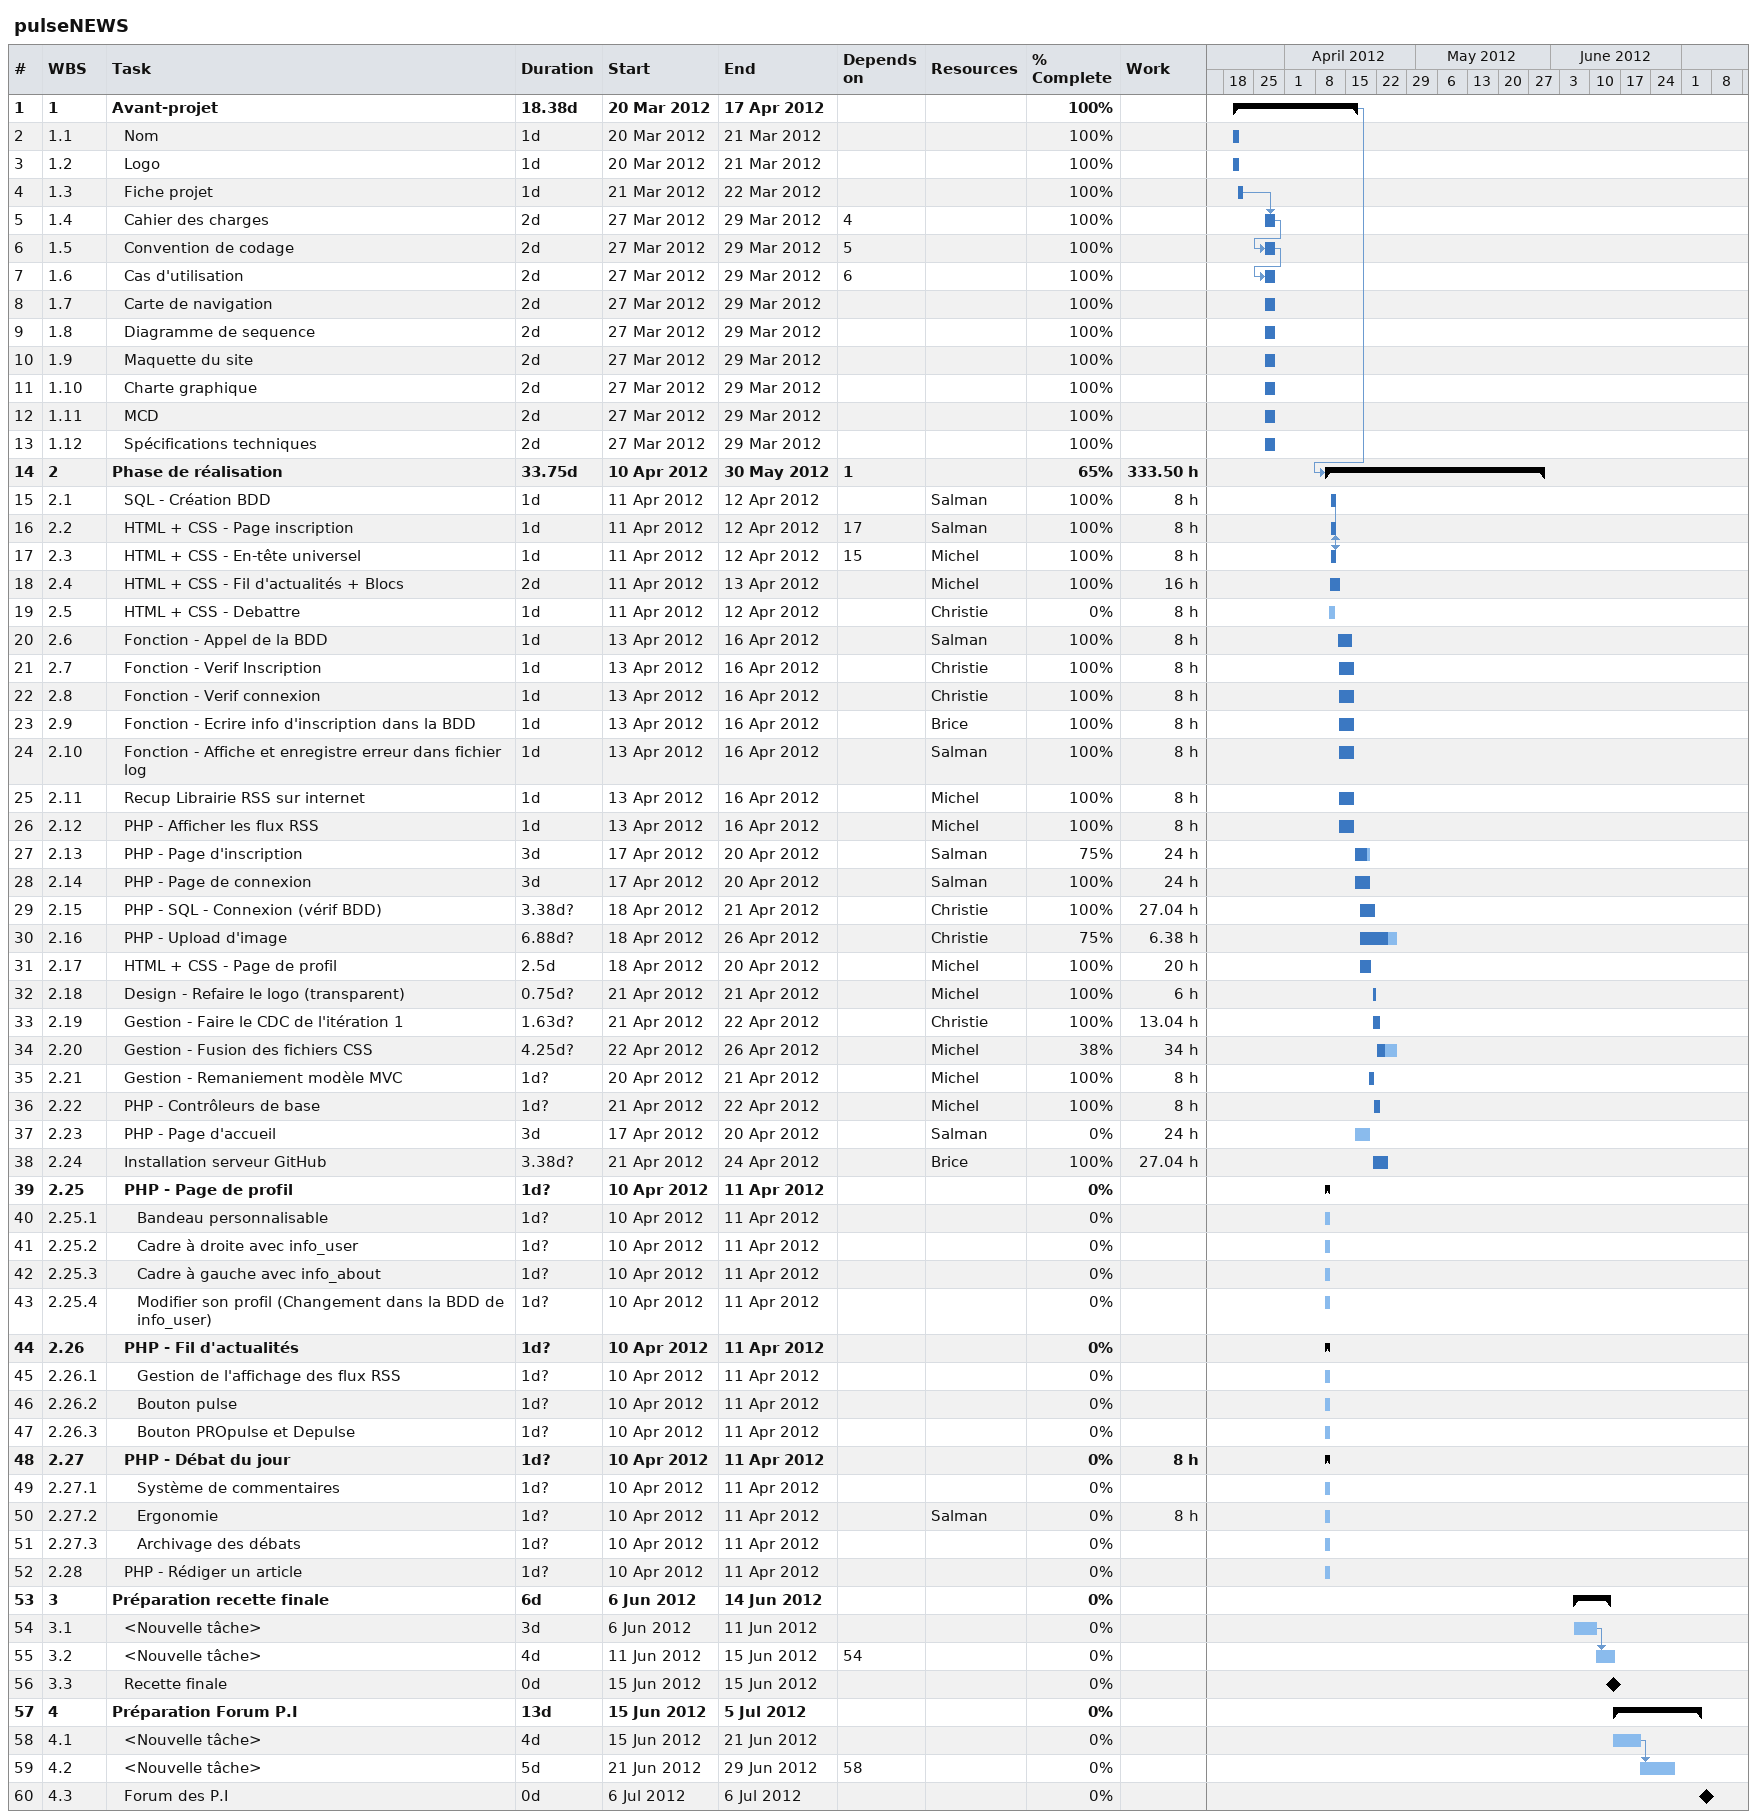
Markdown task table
pulseNEWS

| ID | WBS | Task | Duration | Start | Finish | Predecessors | Resources | % complete | Work (h) |
|---|---|---|---|---|---|---|---|---|---|
| 1 | 1 | **Avant-projet** | 18.38d | 2012-03-20 | 2012-04-17 |  |  | 100 |  |
| 2 | 1.1 | Nom | 1d | 2012-03-20 | 2012-03-21 |  |  | 100 |  |
| 3 | 1.2 | Logo | 1d | 2012-03-20 | 2012-03-21 |  |  | 100 |  |
| 4 | 1.3 | Fiche projet | 1d | 2012-03-21 | 2012-03-22 |  |  | 100 |  |
| 5 | 1.4 | Cahier des charges | 2d | 2012-03-27 | 2012-03-29 | 4 |  | 100 |  |
| 6 | 1.5 | Convention de codage | 2d | 2012-03-27 | 2012-03-29 | 5 |  | 100 |  |
| 7 | 1.6 | Cas d'utilisation | 2d | 2012-03-27 | 2012-03-29 | 6 |  | 100 |  |
| 8 | 1.7 | Carte de navigation | 2d | 2012-03-27 | 2012-03-29 |  |  | 100 |  |
| 9 | 1.8 | Diagramme de sequence | 2d | 2012-03-27 | 2012-03-29 |  |  | 100 |  |
| 10 | 1.9 | Maquette du site | 2d | 2012-03-27 | 2012-03-29 |  |  | 100 |  |
| 11 | 1.10 | Charte graphique | 2d | 2012-03-27 | 2012-03-29 |  |  | 100 |  |
| 12 | 1.11 | MCD | 2d | 2012-03-27 | 2012-03-29 |  |  | 100 |  |
| 13 | 1.12 | Spécifications techniques | 2d | 2012-03-27 | 2012-03-29 |  |  | 100 |  |
| 14 | 2 | **Phase de réalisation** | 33.75d | 2012-04-10 | 2012-05-30 | 1 |  | 65 | 333.50 |
| 15 | 2.1 | SQL - Création BDD | 1d | 2012-04-11 | 2012-04-12 |  | Salman | 100 | 8 |
| 16 | 2.2 | HTML + CSS - Page inscription | 1d | 2012-04-11 | 2012-04-12 | 17 | Salman | 100 | 8 |
| 17 | 2.3 | HTML + CSS - En-tête universel | 1d | 2012-04-11 | 2012-04-12 | 15 | Michel | 100 | 8 |
| 18 | 2.4 | HTML + CSS - Fil d'actualités + Blocs | 2d | 2012-04-11 | 2012-04-13 |  | Michel | 100 | 16 |
| 19 | 2.5 | HTML + CSS - Debattre | 1d | 2012-04-11 | 2012-04-12 |  | Christie | 0 | 8 |
| 20 | 2.6 | Fonction - Appel de la BDD | 1d | 2012-04-13 | 2012-04-16 |  | Salman | 100 | 8 |
| 21 | 2.7 | Fonction - Verif Inscription | 1d | 2012-04-13 | 2012-04-16 |  | Christie | 100 | 8 |
| 22 | 2.8 | Fonction - Verif connexion | 1d | 2012-04-13 | 2012-04-16 |  | Christie | 100 | 8 |
| 23 | 2.9 | Fonction - Ecrire info d'inscription dans la BDD | 1d | 2012-04-13 | 2012-04-16 |  | Brice | 100 | 8 |
| 24 | 2.10 | Fonction - Affiche et enregistre erreur dans fichier log | 1d | 2012-04-13 | 2012-04-16 |  | Salman | 100 | 8 |
| 25 | 2.11 | Recup Librairie RSS sur internet | 1d | 2012-04-13 | 2012-04-16 |  | Michel | 100 | 8 |
| 26 | 2.12 | PHP - Afficher les flux RSS | 1d | 2012-04-13 | 2012-04-16 |  | Michel | 100 | 8 |
| 27 | 2.13 | PHP - Page d'inscription | 3d | 2012-04-17 | 2012-04-20 |  | Salman | 75 | 24 |
| 28 | 2.14 | PHP - Page de connexion | 3d | 2012-04-17 | 2012-04-20 |  | Salman | 100 | 24 |
| 29 | 2.15 | PHP - SQL - Connexion (vérif BDD) | 3.38d? | 2012-04-18 | 2012-04-21 |  | Christie | 100 | 27.04 |
| 30 | 2.16 | PHP - Upload d'image | 6.88d? | 2012-04-18 | 2012-04-26 |  | Christie | 75 | 6.38 |
| 31 | 2.17 | HTML + CSS - Page de profil | 2.5d | 2012-04-18 | 2012-04-20 |  | Michel | 100 | 20 |
| 32 | 2.18 | Design - Refaire le logo (transparent) | 0.75d? | 2012-04-21 | 2012-04-21 |  | Michel | 100 | 6 |
| 33 | 2.19 | Gestion - Faire le CDC de l'itération 1 | 1.63d? | 2012-04-21 | 2012-04-22 |  | Christie | 100 | 13.04 |
| 34 | 2.20 | Gestion - Fusion des fichiers CSS | 4.25d? | 2012-04-22 | 2012-04-26 |  | Michel | 38 | 34 |
| 35 | 2.21 | Gestion - Remaniement modèle MVC | 1d? | 2012-04-20 | 2012-04-21 |  | Michel | 100 | 8 |
| 36 | 2.22 | PHP - Contrôleurs de base | 1d? | 2012-04-21 | 2012-04-22 |  | Michel | 100 | 8 |
| 37 | 2.23 | PHP - Page d'accueil | 3d | 2012-04-17 | 2012-04-20 |  | Salman | 0 | 24 |
| 38 | 2.24 | Installation serveur GitHub | 3.38d? | 2012-04-21 | 2012-04-24 |  | Brice | 100 | 27.04 |
| 39 | 2.25 | **PHP - Page de profil** | 1d? | 2012-04-10 | 2012-04-11 |  |  | 0 |  |
| 40 | 2.25.1 | Bandeau personnalisable | 1d? | 2012-04-10 | 2012-04-11 |  |  | 0 |  |
| 41 | 2.25.2 | Cadre à droite avec info_user | 1d? | 2012-04-10 | 2012-04-11 |  |  | 0 |  |
| 42 | 2.25.3 | Cadre à gauche avec info_about | 1d? | 2012-04-10 | 2012-04-11 |  |  | 0 |  |
| 43 | 2.25.4 | Modifier son profil (Changement dans la BDD de info_user) | 1d? | 2012-04-10 | 2012-04-11 |  |  | 0 |  |
| 44 | 2.26 | **PHP - Fil d'actualités** | 1d? | 2012-04-10 | 2012-04-11 |  |  | 0 |  |
| 45 | 2.26.1 | Gestion de l'affichage des flux RSS | 1d? | 2012-04-10 | 2012-04-11 |  |  | 0 |  |
| 46 | 2.26.2 | Bouton pulse | 1d? | 2012-04-10 | 2012-04-11 |  |  | 0 |  |
| 47 | 2.26.3 | Bouton PROpulse et Depulse | 1d? | 2012-04-10 | 2012-04-11 |  |  | 0 |  |
| 48 | 2.27 | **PHP - Débat du jour** | 1d? | 2012-04-10 | 2012-04-11 |  |  | 0 | 8 |
| 49 | 2.27.1 | Système de commentaires | 1d? | 2012-04-10 | 2012-04-11 |  |  | 0 |  |
| 50 | 2.27.2 | Ergonomie | 1d? | 2012-04-10 | 2012-04-11 |  | Salman | 0 | 8 |
| 51 | 2.27.3 | Archivage des débats | 1d? | 2012-04-10 | 2012-04-11 |  |  | 0 |  |
| 52 | 2.28 | PHP - Rédiger un article | 1d? | 2012-04-10 | 2012-04-11 |  |  | 0 |  |
| 53 | 3 | **Préparation recette finale** | 6d | 2012-06-06 | 2012-06-14 |  |  | 0 |  |
| 54 | 3.1 | <Nouvelle tâche> | 3d | 2012-06-06 | 2012-06-11 |  |  | 0 |  |
| 55 | 3.2 | <Nouvelle tâche> | 4d | 2012-06-11 | 2012-06-15 | 54 |  | 0 |  |
| 56 | 3.3 | Recette finale | 0d | 2012-06-15 | 2012-06-15 |  |  | 0 |  |
| 57 | 4 | **Préparation Forum P.I** | 13d | 2012-06-15 | 2012-07-05 |  |  | 0 |  |
| 58 | 4.1 | <Nouvelle tâche> | 4d | 2012-06-15 | 2012-06-21 |  |  | 0 |  |
| 59 | 4.2 | <Nouvelle tâche> | 5d | 2012-06-21 | 2012-06-29 | 58 |  | 0 |  |
| 60 | 4.3 | Forum des P.I | 0d | 2012-07-06 | 2012-07-06 |  |  | 0 |  |
